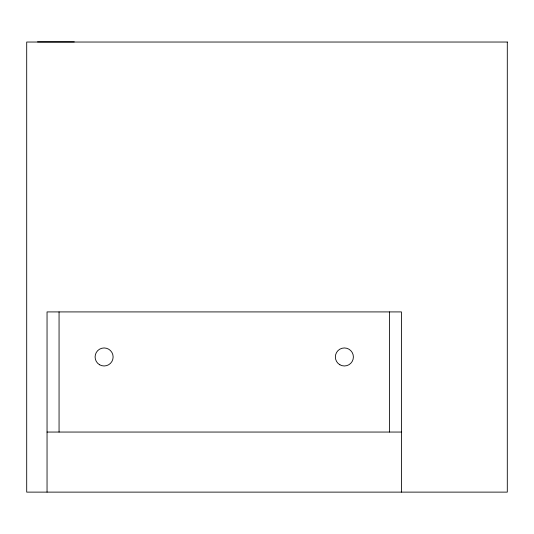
<?xml version="1.0" encoding="UTF-8"?>
<svg xmlns="http://www.w3.org/2000/svg" width="534" height="534" viewBox="0 0 534 534"><rect width="100%" height="100%" fill="white"/><g stroke="black" fill="none" stroke-linecap="round" stroke-linejoin="round"><path stroke-width="0.8" d="M37.507 41.879L74.293 41.879M47.045 432.053L401.441 432.053M401.441 492.121L401.441 311.916L47.045 311.916L47.045 492.121M389.426 311.916L389.426 432.053M59.06 311.916L59.06 432.053M507.3 42.032L26.7 42.032L26.7 492.121L507.3 492.121L507.3 42.032M99.604 364.769A9.011 9.011 0 0 0 113.121 356.966A9.011 9.011 0 0 0 99.604 349.163A9.011 9.011 0 0 0 99.604 364.769M339.871 364.769A9.011 9.011 0 0 0 353.388 356.966A9.011 9.011 0 0 0 339.871 349.163A9.011 9.011 0 0 0 339.871 364.769"/></g></svg>
